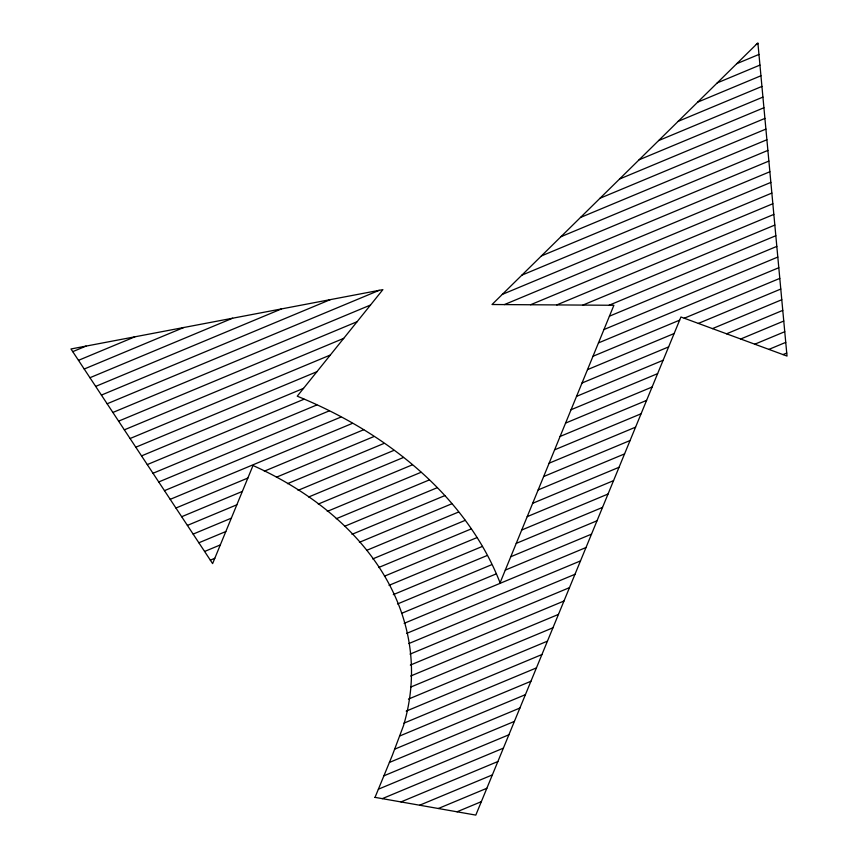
<?xml version="1.0" encoding="UTF-8"?>
<svg xmlns="http://www.w3.org/2000/svg" width="858" height="858" viewBox="0 0 858 858"><rect width="100%" height="100%" fill="white"/><g stroke="black" fill="none" stroke-linecap="round" stroke-linejoin="round"><path stroke-width="1.29" d="M374.978 797.479L392.235 755.566L403.421 725.879A363.771 255.877 -3.7 0 0 253.013 465.519L212.612 563.609L70.978 348.97L382.882 289.629L297.243 396.181A468.715 329.686 -3.7 0 1 500.075 582.807L613.899 305.276L492.031 304.515L757.882 42.9L787.022 356.07L680.941 316.999L475.804 815.1L375.021 797.361M756.295 44.455L757.957 43.769M736.765 63.685L758.955 54.429M72.748 351.651L86.047 346.096M717.224 82.904L759.941 65.09M78.486 360.339L134.91 336.808M697.693 102.134L760.939 75.761M84.213 369.026L183.762 327.509M678.152 121.353L761.936 86.422M89.951 377.713L232.625 318.211M658.622 140.583L762.923 97.093M95.678 386.4L281.478 308.923M639.081 159.803L763.92 107.754M101.416 395.088L330.341 299.624M619.551 179.032L764.907 118.415M107.143 403.775L379.204 290.326M600.01 198.252L765.904 129.086M112.881 412.462L370.506 305.03M580.48 217.482L766.891 139.747M118.608 421.149L357.11 321.696M560.95 236.701L767.889 150.407M124.346 429.837L343.715 338.363M541.409 255.931L768.875 161.079M130.073 438.524L330.319 355.03M521.879 275.15L769.873 171.739M135.811 447.211L316.934 371.686M502.338 294.38L770.859 182.4M141.538 455.898L303.539 388.352M504.407 304.59L771.857 193.071M147.276 464.586L304.022 399.227M530.576 304.751L772.844 203.732M153.003 473.273L316.816 404.965M556.756 304.922L773.841 214.403M158.741 481.96L329.322 410.832M582.936 305.083L774.828 225.064M164.468 490.658L340.819 417.117M609.105 305.244L775.825 235.725M170.206 499.345L352.316 423.402M609.416 316.194L776.812 246.396M175.933 508.033L247.844 478.045M264.339 471.171L363.738 429.719M603.935 329.558L777.809 257.057M181.671 516.72L242.342 491.419M276.437 477.198L373.788 436.604M598.455 342.921L778.796 267.717M187.398 525.407L236.829 504.794M287.494 483.665L383.837 443.489M592.975 356.284L679.643 320.152M684.266 318.221L779.793 278.389M193.136 534.094L231.328 518.168M298.069 490.336L393.886 450.386M587.494 369.648L674.131 333.526M698.369 323.412L780.78 289.049M198.863 542.782L225.815 531.542M308.655 496.996L403.474 457.464M582.014 383.011L668.618 346.9M712.472 328.614L781.777 299.721M204.601 551.469L220.313 544.916M318.275 504.064L412.258 464.875M576.533 396.375L663.116 360.274M726.576 333.805L782.764 310.381M210.328 560.156L214.8 558.29M327.263 511.4L421.053 472.286M571.053 409.738L657.603 373.648M740.69 339.007L783.762 321.042M336.239 518.736L429.279 479.944M565.572 423.101L652.101 387.022M754.793 344.197L784.748 331.714M344.551 526.34L437.065 487.773M560.092 436.465L646.589 400.396M768.897 349.399L785.746 342.374M351.973 534.33L444.852 495.602M554.611 449.828L641.087 413.771M783 354.601L786.732 353.035M359.405 542.31L451.726 503.807M549.131 463.191L635.574 427.155M366.816 550.3L458.526 512.054M543.65 476.555L630.062 440.529M372.704 558.923L465.272 520.323M538.17 489.918L624.56 453.903M378.603 567.535L471.021 529M532.689 503.292L619.047 467.278M384.502 576.158L476.78 537.676M527.209 516.655L613.545 480.652M389.039 585.338L482.411 546.407M521.728 530.019L608.032 494.026M393.275 594.658L486.883 555.619M516.248 543.382L602.52 507.4M397.511 603.968L491.355 564.832M510.767 556.745L597.018 520.774M401.748 613.277L495.827 574.056M505.287 570.109L591.505 534.148M404.129 623.358L586.003 547.522M406.52 633.451L580.491 560.907M408.901 643.532L574.989 574.281M410.027 654.139L569.476 587.655M410.339 665.089L563.963 601.029M410.66 676.029L558.461 614.403M410.746 687.076L552.949 627.777M408.472 699.098L547.447 641.151M406.199 711.132L541.934 654.525M403.936 723.155L536.432 667.899M399.592 736.046L530.92 681.273M394.637 749.184L525.407 694.658M389.403 762.451L519.905 708.032M383.891 775.825L514.392 721.406M378.389 789.199L508.891 734.78M382.293 798.648L503.378 748.155M400.976 801.93L497.865 761.529M419.659 805.222L492.363 774.903M438.341 808.504L486.851 788.277M457.024 811.797L481.349 801.651"/></g></svg>
